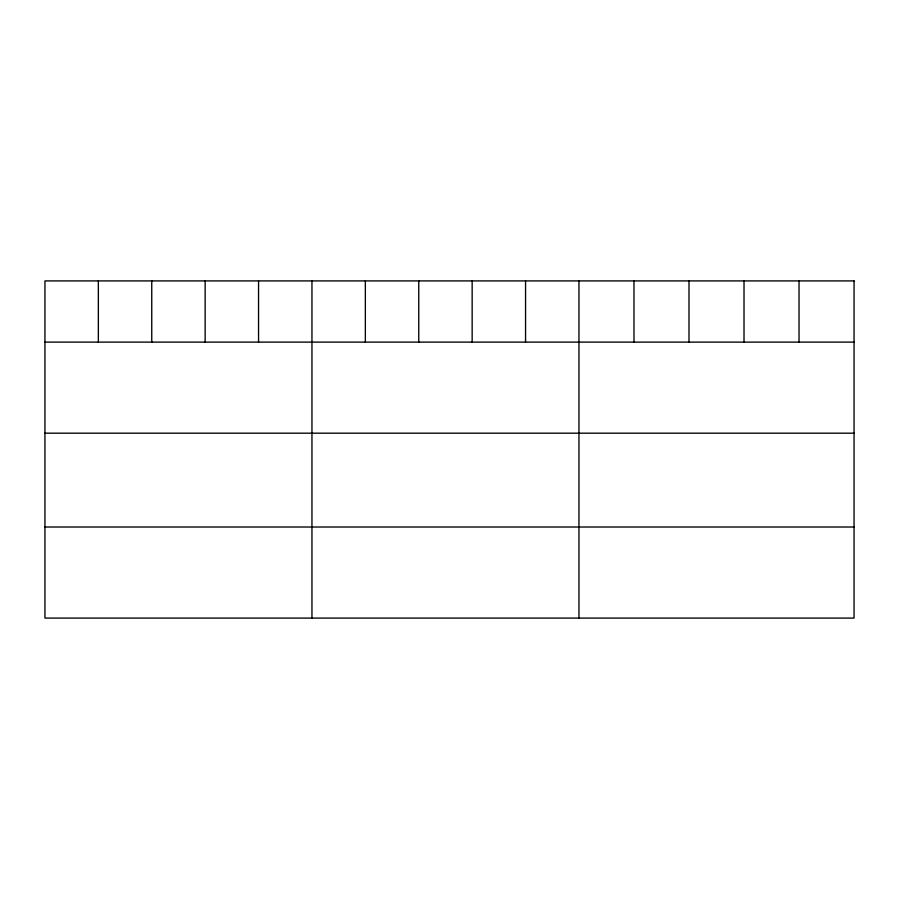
<?xml version="1.0" encoding="UTF-8"?>
<svg xmlns="http://www.w3.org/2000/svg" width="899" height="899" viewBox="0 0 899 899"><rect width="100%" height="100%" fill="white"/><g stroke="black" fill="none" stroke-linecap="round" stroke-linejoin="round"><path stroke-width="1.35" d="M44.95 342.114L854.05 342.114M44.95 433.183L854.05 433.183M44.95 527.016L854.05 527.016M799.031 280.915L799.031 342.114M744.012 280.915L744.012 342.114M688.994 280.915L688.994 342.114M633.975 280.915L633.975 342.114M578.956 280.915L578.956 618.085M525.555 280.915L525.555 342.114M472.155 280.915L472.155 342.114M418.754 280.915L418.754 342.114M365.354 280.915L365.354 342.114M311.953 280.915L311.953 618.085M258.552 280.915L258.552 342.114M205.152 280.915L205.152 342.114M151.751 280.915L151.751 342.114M98.351 280.915L98.351 342.114M854.05 280.915L44.95 280.915L44.95 618.085L854.05 618.085L854.05 280.915"/></g></svg>
